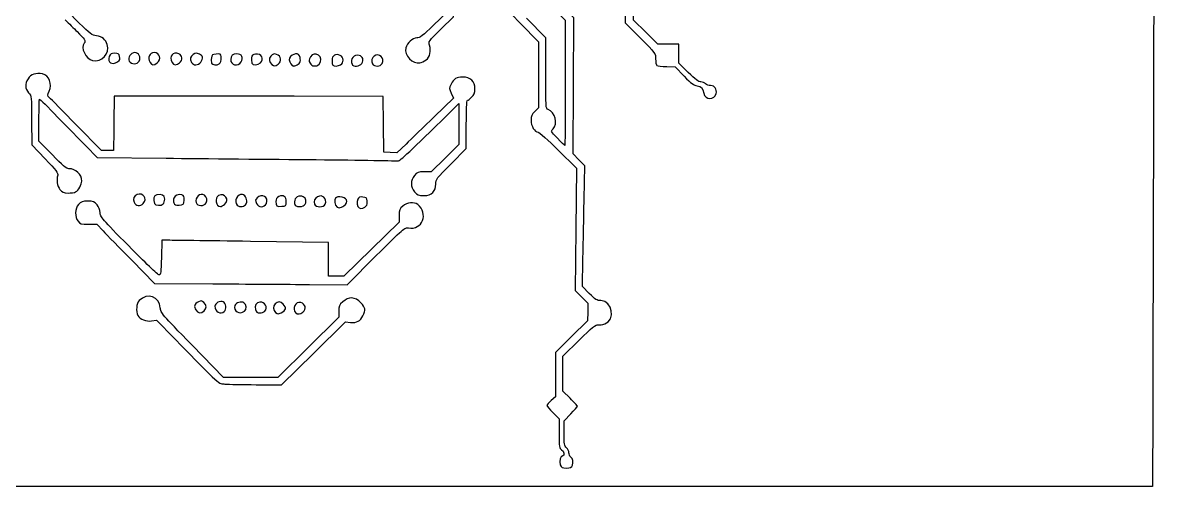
# Model space of a CAD drawing. Header units: millimetres. Extents: x 0.4 to 40.2, y 255.9 to 285.8.
# Drawn here: x 14.99 to 40.14, y 255.91 to 266.22 of the extents above; entities that cross this region are included whole.
import ezdxf

# ---------------------------------------------------------------- set-up
doc = ezdxf.new("R2010")
doc.units = ezdxf.units.MM
doc.layers.add('Layer_1', color=7, linetype='CONTINUOUS')

msp = doc.modelspace()

# ---------------------------------------------------------------- linework, layer by layer
at = {"layer": 'Layer_1', "color": 7}
for points in [[(24.818102, 269.343726), (24.987147, 269.351826), (25.446973, 268.889368), (25.906801, 268.42691), (25.922371, 267.904088), (25.937941, 267.381267), (26.49244, 266.826923), (27.046939, 266.272579), (27.046939, 264.879393)], [(27.467141, 262.291225), (27.480741, 263.036979), (27.352052, 263.167648), (27.223362, 263.298317), (27.231762, 264.810505), (27.240162, 266.322691), (26.661788, 266.908019), (26.083412, 267.493347), (26.092812, 267.987972), (26.102212, 268.482599), (25.678837, 268.905973)], [(28.310559, 267.181969), (28.376949, 267.151719), (28.376949, 266.682509), (28.376949, 266.213298), (28.71624, 265.874821)], [(16.242659, 266.207145), (15.972511, 266.477672), (15.972511, 266.907522)], [(24.414066, 266.862713), (24.414066, 266.441258), (24.122276, 266.158322)], [(24.282236, 266.068684), (24.563314, 266.34272), (24.572314, 266.826974)], [(29.782214, 265.107392), (29.571263, 265.31715), (29.571263, 265.528148), (29.571263, 265.739144), (29.337888, 265.739144), (29.104512, 265.739144), (28.835737, 266.005304), (28.566961, 266.271462), (28.566961, 266.703224)], [(25.536396, 266.592093), (25.650194, 266.609153), (26.050028, 266.199635), (26.449863, 265.790119), (26.449863, 265.056805), (26.449863, 264.323491), (26.368433, 264.242061)], [(26.612635, 265.091239), (26.612635, 265.878298), (26.185893, 266.311823)], [(29.302187, 265.238788), (29.493104, 265.231188), (29.692064, 265.025669)], [(18.02939, 264.5854), (17.019146, 264.585605), (17.017746, 264.422745)], [(23.508299, 263.518771), (23.300206, 263.32058), (23.15817, 263.32878), (23.016134, 263.33698), (23.008834, 263.95449), (23.001534, 264.572), (21.020584, 264.5786)], [(24.451608, 264.189877), (24.685379, 264.41843), (24.685379, 263.961941), (24.685379, 263.505451), (24.375158, 263.20262), (24.064936, 262.89979), (23.913409, 262.90129)], [(24.51227, 264.64619), (24.56129, 264.537479), (24.138841, 264.12722)], [(15.185698, 264.038821), (15.186136, 263.499874), (15.484859, 263.190641)], [(15.645837, 263.275948), (15.348265, 263.58131), (15.348177, 264.049531)], [(17.010146, 263.818807), (17.003846, 263.377729), (16.871304, 263.377729), (16.738761, 263.377729), (16.185936, 263.937694)], [(24.509029, 263.079097), (24.84832, 263.417573), (24.84832, 263.954061)], [(16.39428, 263.470619), (16.639746, 263.220995), (18.172166, 263.204445)], [(26.892103, 263.384437), (27.297703, 262.984074), (27.282963, 261.623976), (27.268223, 260.263879), (27.409441, 260.124416), (27.550659, 259.984952), (27.545859, 259.788057), (27.541059, 259.591162), (27.185492, 259.239641), (26.829925, 258.888119), (26.829925, 258.394225), (26.829925, 257.90033), (26.734925, 257.81692)], [(40.106736, 257.602925), (40.102836, 255.913255), (34.68772, 255.913255), (14.733779, 255.913338), (0.387355, 255.913338), (0.399088, 261.932269)], [(23.355445, 261.926677), (23.355445, 261.78336), (22.739815, 261.1826), (22.124189, 260.581889), (21.952661, 260.581889), (21.781132, 260.581889), (21.781132, 260.95777), (21.781132, 261.33365), (20.050747, 261.35602)], [(16.450005, 261.736049), (16.631928, 261.736661), (16.775949, 261.58679)], [(18.198217, 261.38051), (18.076073, 261.38261), (18.068573, 260.995819)], [(17.416608, 260.928162), (17.913245, 260.419404), (19.216123, 260.412404)], [(21.360443, 260.398474), (22.201885, 260.391474), (22.839719, 261.031114)], [(27.582351, 260.195684), (27.427321, 260.352349), (27.440431, 260.94891)], [(22.012153, 259.80406), (22.011845, 259.672633), (21.333263, 259.000809), (20.654681, 258.328985), (20.052081, 258.330785), (19.449481, 258.332585), (18.7506, 259.049496)], [(17.852762, 259.589123), (17.960556, 259.606363), (18.352542, 259.205149)], [(21.447861, 258.866123), (22.159606, 259.565642), (22.271698, 259.554952)], [(27.1555, 257.869706), (26.99264, 258.029064), (26.99264, 258.417411), (26.99264, 258.805757), (27.357074, 259.16251)], [(20.179676, 258.171301), (20.736113, 258.166501), (21.447861, 258.866123)], [(26.775641, 257.549602), (26.911358, 257.413885), (26.911358, 257.085243)], [(27.019783, 257.094005), (27.019783, 257.370628), (27.169071, 257.522319)], [(27.206762, 256.380453), (27.206613, 256.380455)]]:
    msp.add_lwpolyline(points, dxfattribs=at)
for points in [[(17.097158, 265.346969)], [(17.575762, 265.362609)], [(17.975026, 265.31997)], [(18.474296, 265.322653)], [(18.943123, 265.338099)], [(19.355848, 265.298536)], [(19.841691, 265.343789)], [(20.272708, 265.320383)], [(20.663766, 265.293888)], [(21.087207, 265.277032)], [(21.575678, 265.293219)], [(22.054324, 265.278649)], [(22.523035, 265.306591)], [(22.977277, 265.308292)], [(23.954083, 265.387289)], [(26.876345, 263.645369)], [(24.103146, 262.445288)], [(17.66698, 262.198874)], [(18.11136, 262.188803)], [(18.572941, 262.269275)], [(19.065753, 262.208589)], [(19.475031, 262.178717)], [(19.955826, 262.192987)], [(20.402717, 262.198996)], [(20.844683, 262.234665)], [(21.265956, 262.184361)], [(21.713278, 262.183383)], [(22.127962, 262.144121)], [(22.623653, 262.143923)], [(19.01718, 259.812559)], [(19.468517, 259.800204)], [(19.919212, 259.803105)], [(20.364254, 259.800207)], [(20.73107, 259.771675)], [(21.21577, 259.78542)]]:
    msp.add_lwpolyline(points, close=True, dxfattribs=at)
for points in [[(40.143546, 274.486051), (40.132166, 268.279399), (40.120136, 262.321786), (40.116806, 261.246911)], [(15.934055, 266.277499), (16.007455, 266.201769), (16.126462, 266.083755), (16.198511, 266.015247)], [(16.624772, 265.921601), (16.527052, 265.934711), (16.478437, 265.971041), (16.242659, 266.207145)], [(16.198511, 266.015247), (16.35653, 265.864993), (16.396458, 265.799351), (16.355031, 265.757924)], [(24.122276, 266.158322), (23.881463, 265.924815), (23.815961, 265.875336), (23.747347, 265.875108)], [(24.029548, 265.713209), (24.001878, 265.792569), (24.008318, 265.801629), (24.282236, 266.068684)], [(16.355031, 265.757924), (16.264261, 265.667154), (16.389301, 265.406342), (16.539392, 265.373376)], [(16.539392, 265.373376), (16.741536, 265.328976), (16.93159, 265.533597), (16.867782, 265.726936)], [(16.867782, 265.726936), (16.828282, 265.846628), (16.756794, 265.903893), (16.624772, 265.921601)], [(23.747347, 265.875108), (23.651117, 265.8748), (23.532267, 265.766254), (23.504336, 265.653199)], [(23.954048, 265.387363), (24.039078, 265.447903), (24.072201, 265.590868), (24.029548, 265.713209)], [(28.71624, 265.874821), (29.054518, 265.537355), (29.055531, 265.535963), (29.055531, 265.408608)], [(16.911678, 265.462603), (16.864978, 265.329823), (16.970548, 265.264011), (17.097158, 265.346969)], [(17.029754, 265.535623), (16.953914, 265.535623), (16.932754, 265.522533), (16.911678, 265.462603)], [(17.141751, 265.462323), (17.125321, 265.523763), (17.107201, 265.535623), (17.029754, 265.535623)], [(17.097161, 265.346963), (17.149151, 265.381033), (17.157631, 265.402963), (17.141751, 265.462323)], [(17.48013, 265.549192), (17.38721, 265.549192), (17.314219, 265.438711), (17.355804, 265.361009)], [(17.57576, 265.362623), (17.62075, 265.446683), (17.56816, 265.549192), (17.48013, 265.549192)], [(17.913211, 265.549151), (17.803651, 265.549151), (17.758388, 265.443783), (17.819161, 265.33022)], [(17.975031, 265.319973), (18.080803, 265.394063), (18.038971, 265.549151), (17.913211, 265.549151)], [(18.459509, 265.525416), (18.328436, 265.585136), (18.235377, 265.465466), (18.307743, 265.330253)], [(18.474299, 265.322673), (18.545429, 265.387043), (18.537949, 265.48968), (18.459509, 265.525416)], [(18.778462, 265.508826), (18.708482, 265.462976), (18.698142, 265.412306), (18.742042, 265.330299)], [(18.914179, 265.518626), (18.855999, 265.545136), (18.831189, 265.543336), (18.778462, 265.508826)], [(18.943119, 265.338083), (19.004269, 265.425383), (18.995239, 265.481692), (18.914179, 265.518626)], [(19.180139, 265.431545), (19.175339, 265.389235), (19.177939, 265.337315), (19.186039, 265.316186)], [(19.290736, 265.516905), (19.201546, 265.509505), (19.187858, 265.498955), (19.180139, 265.431545)], [(19.39574, 265.462615), (19.39294, 265.518025), (19.38068, 265.524345), (19.290736, 265.516905)], [(19.35588, 265.298533), (19.38981, 265.320203), (19.40074, 265.365183), (19.39574, 265.462615)], [(19.74986, 265.522045), (19.66033, 265.522045), (19.60967, 265.477905), (19.60967, 265.399899)], [(19.84169, 265.343793), (19.9004, 265.433393), (19.85472, 265.522045), (19.74986, 265.522045)], [(20.075868, 265.431542), (20.071068, 265.389222), (20.073668, 265.337312), (20.081768, 265.316183)], [(20.164768, 265.517592), (20.099668, 265.510192), (20.083028, 265.494072), (20.075868, 265.431542)], [(20.272741, 265.320413), (20.359911, 265.407583), (20.291751, 265.532043), (20.164768, 265.517592)], [(20.503917, 265.472619), (20.450547, 265.406709), (20.459067, 265.339987), (20.527947, 265.284488)], [(20.631488, 265.507379), (20.565188, 265.530569), (20.546778, 265.525549), (20.503917, 265.472619)], [(20.663768, 265.293903), (20.752068, 265.355753), (20.734598, 265.471321), (20.631488, 265.507379)], [(21.140361, 265.479059), (21.103061, 265.576249), (20.912547, 265.498659), (20.912547, 265.386279)], [(21.087211, 265.277033), (21.157311, 265.303683), (21.177791, 265.381519), (21.140361, 265.479059)], [(21.384301, 265.452905), (21.345671, 265.393945), (21.344261, 265.374045), (21.374701, 265.317189)], [(21.565818, 265.493895), (21.482628, 265.538415), (21.432986, 265.527205), (21.384301, 265.452905)], [(21.575618, 265.293213), (21.634588, 265.352173), (21.629298, 265.459896), (21.565818, 265.493895)], [(22.045749, 265.486812), (21.943887, 265.533222), (21.862532, 265.484912), (21.862532, 265.378097)], [(22.054349, 265.278653), (22.129969, 265.319123), (22.124549, 265.450925), (22.045749, 265.486812)], [(22.465843, 265.485562), (22.347533, 265.515252), (22.261583, 265.408762), (22.307429, 265.289291)], [(22.523033, 265.306593), (22.576023, 265.382253), (22.549733, 265.464505), (22.465843, 265.485562)], [(22.797025, 265.474089), (22.748005, 265.440519), (22.729845, 265.358014), (22.759345, 265.302892)], [(22.977273, 265.308293), (23.040733, 265.426874), (22.907313, 265.549605), (22.797025, 265.474089)], [(23.504336, 265.653199), (23.464546, 265.492145), (23.656571, 265.287183), (23.815258, 265.321329)], [(17.355804, 265.361009), (17.397164, 265.283719), (17.534071, 265.284719), (17.575762, 265.362609)], [(17.819161, 265.33022), (17.853161, 265.26669), (17.895021, 265.26394), (17.975026, 265.31997)], [(18.307743, 265.330253), (18.342193, 265.265883), (18.408226, 265.262883), (18.474296, 265.322653)], [(18.742042, 265.330299), (18.780162, 265.259079), (18.890771, 265.263379), (18.943123, 265.338099)], [(19.186039, 265.316186), (19.201639, 265.275546), (19.30331, 265.264976), (19.355848, 265.298536)], [(19.60967, 265.399899), (19.60967, 265.270345), (19.768414, 265.231959), (19.841691, 265.343789)], [(20.081768, 265.316183), (20.101528, 265.264693), (20.219604, 265.267313), (20.272708, 265.320383)], [(20.527947, 265.284488), (20.581677, 265.241188), (20.589267, 265.241718), (20.663766, 265.293888)], [(20.912547, 265.386279), (20.912547, 265.343179), (20.977497, 265.250562), (21.007717, 265.250562)], [(21.007717, 265.250562), (21.013117, 265.250562), (21.048917, 265.262472), (21.087207, 265.277032)], [(21.374701, 265.317189), (21.415861, 265.240279), (21.511352, 265.228889), (21.575678, 265.293219)], [(21.862532, 265.378097), (21.862532, 265.327857), (21.870632, 265.278607), (21.880632, 265.268649)], [(21.880632, 265.268649), (21.907552, 265.241729), (21.99471, 265.246749), (22.054324, 265.278649)], [(22.307429, 265.289291), (22.330389, 265.229461), (22.477268, 265.241251), (22.523035, 265.306591)], [(22.759345, 265.302892), (22.798775, 265.229212), (22.936784, 265.232632), (22.977277, 265.308292)], [(23.815258, 265.321329), (23.851668, 265.329129), (23.914138, 265.358839), (23.954083, 265.387289)], [(29.055531, 265.408608), (29.055531, 265.338358), (29.068071, 265.273121), (29.083401, 265.263648)], [(29.083401, 265.263648), (29.098731, 265.254148), (29.197183, 265.242988), (29.302187, 265.238788)], [(15.105468, 264.968272), (15.031358, 264.848361), (15.034898, 264.756458), (15.117388, 264.658413)], [(15.425425, 265.075089), (15.282597, 265.106459), (15.167027, 265.067889), (15.105468, 264.968272)], [(15.575896, 264.691828), (15.649766, 264.847493), (15.573096, 265.042645), (15.425425, 265.075089)], [(24.767165, 265.005405), (24.625671, 265.004405), (24.576442, 264.973935), (24.51067, 264.846656)], [(25.03832, 264.746012), (25.03832, 264.914323), (24.94182, 265.006637), (24.767165, 265.005405)], [(26.666215, 264.287175), (26.614495, 264.303595), (26.612635, 264.331485), (26.612635, 265.091239)], [(29.692064, 265.025669), (29.847498, 264.86511), (29.910374, 264.81824), (29.979476, 264.811422)], [(30.063895, 264.897667), (30.012005, 264.897667), (29.937015, 264.953497), (29.782214, 265.107392)], [(15.581896, 264.547109), (15.533246, 264.594089), (15.532946, 264.601329), (15.575896, 264.691828)], [(24.51067, 264.846656), (24.46541, 264.759076), (24.46549, 264.749956), (24.51227, 264.64619)], [(24.9665, 264.557108), (25.0237, 264.610118), (25.03832, 264.648578), (25.03832, 264.746012)], [(27.046939, 264.879393), (27.046939, 264.113139), (27.043139, 263.486205), (27.038639, 263.486205)], [(29.979476, 264.811422), (30.072266, 264.802222), (30.1005, 264.770502), (30.126832, 264.645661)], [(30.168406, 264.856957), (30.149816, 264.879347), (30.102786, 264.897667), (30.063895, 264.897667)], [(30.279347, 264.816237), (30.236917, 264.816237), (30.186987, 264.834557), (30.168406, 264.856957)], [(30.401111, 264.638061), (30.425501, 264.735241), (30.370151, 264.816237), (30.279347, 264.816237)], [(15.117388, 264.658413), (15.184748, 264.578363), (15.185248, 264.573793), (15.185698, 264.038821)], [(15.348177, 264.049531), (15.348128, 264.307054), (15.353577, 264.517754), (15.360187, 264.517754)], [(15.360187, 264.517754), (15.366887, 264.517754), (15.547005, 264.338314), (15.76055, 264.118998)], [(16.185936, 263.937694), (15.881882, 264.245675), (15.610063, 264.519912), (15.581896, 264.547109)], [(17.017746, 264.422745), (17.017002, 264.333175), (17.013546, 264.061401), (17.010146, 263.818807)], [(21.020584, 264.5786), (19.931061, 264.5822), (18.585023, 264.5853), (18.02939, 264.5854)], [(24.84832, 263.954061), (24.84832, 264.249129), (24.85875, 264.490548), (24.8715, 264.490548)], [(24.8715, 264.490548), (24.88425, 264.490548), (24.927, 264.520498), (24.9665, 264.557108)], [(30.126832, 264.645661), (30.157902, 264.498369), (30.364611, 264.492663), (30.401111, 264.638061)], [(23.335258, 263.142405), (23.356518, 263.129545), (23.618568, 263.375431), (24.451608, 264.189877)], [(26.368433, 264.242061), (26.303273, 264.176901), (26.287003, 264.137372), (26.287003, 264.044235)], [(26.776063, 263.853169), (26.889557, 263.95588), (26.817893, 264.239035), (26.666215, 264.287175)], [(15.76055, 264.118998), (15.974095, 263.899682), (16.259274, 263.607911), (16.39428, 263.470619)], [(24.138841, 264.12722), (23.906494, 263.901578), (23.622751, 263.627776), (23.508299, 263.518771)], [(26.287003, 264.044235), (26.287003, 263.917596), (26.366853, 263.784802), (26.443009, 263.784802)], [(26.443009, 263.784802), (26.466929, 263.784802), (26.669024, 263.604637), (26.892103, 263.384437)], [(26.876298, 263.645388), (26.724535, 263.802283), (26.723107, 263.805244), (26.776063, 263.853169)], [(27.038639, 263.486205), (27.034039, 263.486205), (26.961019, 263.557825), (26.876345, 263.645369)], [(15.484859, 263.190641), (15.729292, 262.937608), (15.780267, 262.871013), (15.765343, 262.824206)], [(16.013532, 262.970587), (15.959922, 262.970587), (15.873343, 263.042487), (15.645837, 263.275948)], [(18.172166, 263.204445), (19.014997, 263.195345), (20.516848, 263.180465), (21.509615, 263.171385)], [(21.509615, 263.171385), (22.50238, 263.162285), (23.32392, 263.149255), (23.335258, 263.142405)], [(16.298104, 262.696528), (16.298104, 262.843542), (16.166185, 262.970587), (16.013532, 262.970587)], [(24.169738, 262.628817), (24.169738, 262.735777), (24.184438, 262.755281), (24.509029, 263.079097)], [(15.765343, 262.824206), (15.732023, 262.719707), (15.752943, 262.588409), (15.815543, 262.509079)], [(16.16389, 262.455669), (16.22532, 262.488539), (16.298104, 262.619164), (16.298104, 262.696528)], [(23.695314, 262.82133), (23.604034, 262.709677), (23.604724, 262.566719), (23.697114, 262.456978)], [(23.913409, 262.90129), (23.777087, 262.90259), (23.755204, 262.89459), (23.695314, 262.82133)], [(15.815543, 262.509079), (15.866123, 262.444989), (15.898723, 262.430449), (15.994526, 262.429219)], [(15.994526, 262.429219), (16.058956, 262.428387), (16.135169, 262.440299), (16.16389, 262.455669)], [(17.666984, 262.198875), (17.766104, 262.297995), (17.658984, 262.452901), (17.531544, 262.394815)], [(18.143929, 262.295539), (18.143929, 262.379389), (18.073839, 262.416057), (17.965538, 262.388879)], [(18.525439, 262.386463), (18.447349, 262.411253), (18.366917, 262.380263), (18.347066, 262.317693)], [(19.02807, 262.379742), (18.93624, 262.442622), (18.809791, 262.332892), (18.840178, 262.216689)], [(19.475037, 262.178715), (19.594874, 262.275755), (19.475781, 262.446908), (19.339261, 262.373846)], [(19.871615, 262.395792), (19.762242, 262.416852), (19.67149, 262.240902), (19.750815, 262.161577)], [(20.402723, 262.198985), (20.464613, 262.334824), (20.298851, 262.435709), (20.197597, 262.323826)], [(21.713274, 262.183365), (21.752924, 262.308309), (21.650144, 262.406861), (21.541061, 262.348483)], [(23.697114, 262.456978), (23.758184, 262.384398), (23.785004, 262.373468), (23.901985, 262.373468)], [(23.901985, 262.373468), (24.012672, 262.373468), (24.048409, 262.386228), (24.103146, 262.445288)], [(24.103178, 262.445193), (24.151438, 262.497263), (24.169738, 262.547762), (24.169738, 262.628817)], [(16.228006, 262.175036), (16.145346, 262.078946), (16.139596, 261.902533), (16.215896, 261.803329)], [(16.434154, 262.251196), (16.313712, 262.251196), (16.284106, 262.240256), (16.228006, 262.175036)], [(16.639944, 262.169766), (16.582644, 262.241386), (16.557844, 262.251196), (16.434154, 262.251196)], [(16.705784, 261.993335), (16.705353, 262.052095), (16.680244, 262.119398), (16.639944, 262.169766)], [(17.531544, 262.394815), (17.451674, 262.358425), (17.432814, 262.309645), (17.465434, 262.223844)], [(17.465434, 262.223844), (17.495504, 262.144764), (17.599934, 262.131824), (17.66698, 262.198874)], [(17.965538, 262.388879), (17.898708, 262.372109), (17.878918, 262.296109), (17.916118, 262.199163)], [(17.916118, 262.199163), (17.935588, 262.148443), (18.064172, 262.141613), (18.11136, 262.188803)], [(18.111359, 262.188795), (18.129269, 262.206705), (18.143929, 262.254745), (18.143929, 262.295539)], [(18.347066, 262.317693), (18.337866, 262.288603), (18.338266, 262.239693), (18.347985, 262.209007)], [(18.347985, 262.209007), (18.362325, 262.163807), (18.384575, 262.154797), (18.465173, 262.161507)], [(18.465173, 262.161507), (18.558333, 262.169307), (18.565181, 262.176107), (18.572941, 262.269275)], [(18.572939, 262.269275), (18.579639, 262.349875), (18.570639, 262.372118), (18.525439, 262.386463)], [(18.840178, 262.216689), (18.861308, 262.135889), (19.023729, 262.130019), (19.065753, 262.208589)], [(19.06575, 262.208545), (19.09525, 262.263665), (19.07709, 262.346174), (19.02807, 262.379742)], [(19.339261, 262.373846), (19.245571, 262.323706), (19.279061, 262.129007), (19.381371, 262.129007)], [(19.381371, 262.129007), (19.399121, 262.129007), (19.441271, 262.151377), (19.475031, 262.178717)], [(19.750815, 262.161577), (19.807735, 262.104657), (19.923675, 262.122417), (19.955826, 262.192987)], [(19.955825, 262.192985), (19.991385, 262.271035), (19.945495, 262.381564), (19.871615, 262.395792)], [(20.197597, 262.323826), (20.158057, 262.280136), (20.155717, 262.260306), (20.183007, 262.200396)], [(20.183007, 262.200396), (20.228317, 262.100956), (20.357671, 262.100119), (20.402717, 262.198996)], [(20.683936, 262.352096), (20.632526, 262.328676), (20.613966, 262.299666), (20.613966, 262.24273)], [(20.613966, 262.24273), (20.613966, 262.140887), (20.633896, 262.124881), (20.748713, 262.134545)], [(20.844688, 262.234665), (20.844688, 262.351581), (20.782508, 262.397007), (20.683936, 262.352096)], [(20.748713, 262.134545), (20.838123, 262.142045), (20.844683, 262.148915), (20.844683, 262.234665)], [(21.192168, 262.358696), (21.093608, 262.383426), (21.007019, 262.297496), (21.031644, 262.199381)], [(21.031644, 262.199381), (21.046364, 262.140731), (21.064824, 262.129051), (21.142824, 262.129051)], [(21.142824, 262.129051), (21.209154, 262.129051), (21.244964, 262.145141), (21.265956, 262.184361)], [(21.265958, 262.184365), (21.307708, 262.262375), (21.275858, 262.3377), (21.192168, 262.358696)], [(21.541061, 262.348483), (21.476671, 262.314023), (21.454551, 262.260403), (21.474011, 262.185983)], [(21.474011, 262.185983), (21.495141, 262.105183), (21.687795, 262.103083), (21.713278, 262.183383)], [(21.928633, 262.28083), (21.908083, 262.19898), (21.957853, 262.101871), (22.020343, 262.101871)], [(22.034085, 262.34616), (21.962645, 262.34616), (21.941785, 262.33324), (21.928633, 262.28083)], [(22.127955, 262.144125), (22.243479, 262.225045), (22.187205, 262.34616), (22.034085, 262.34616)], [(22.432874, 262.292475), (22.401474, 262.233815), (22.419674, 262.128484), (22.466384, 262.098453)], [(22.549736, 262.341005), (22.484526, 262.347305), (22.455846, 262.335405), (22.432874, 262.292475)], [(22.644896, 262.256345), (22.637596, 262.319975), (22.621816, 262.334015), (22.549736, 262.341005)], [(22.623646, 262.14392), (22.640136, 262.1638), (22.649706, 262.21439), (22.644896, 262.256345)], [(23.767004, 262.176604), (23.693904, 262.235754), (23.530993, 262.217704), (23.438955, 262.140264)], [(23.561484, 261.65517), (23.869442, 261.59833), (24.017483, 261.973929), (23.767004, 262.176604)], [(27.440431, 260.94891), (27.447631, 261.27702), (27.459661, 261.881061), (27.467141, 262.291225)], [(17.34311, 261.25368), (16.758482, 261.84567), (16.706417, 261.906094), (16.705784, 261.993335)], [(22.020343, 262.101871), (22.046353, 262.101871), (22.094783, 262.120881), (22.127962, 262.144121)], [(22.466384, 262.098453), (22.502374, 262.075313), (22.587021, 262.099753), (22.623653, 262.143923)], [(23.438955, 262.140264), (23.365115, 262.078134), (23.355445, 262.053394), (23.355445, 261.926677)], [(16.215896, 261.803329), (16.262476, 261.742759), (16.287616, 261.735529), (16.450005, 261.736049)], [(22.839719, 261.031114), (23.445702, 261.638686), (23.481781, 261.669881), (23.561484, 261.65517)], [(16.775949, 261.58679), (16.855159, 261.50436), (17.143457, 261.207978), (17.416608, 260.928162)], [(18.020393, 260.609027), (17.998043, 260.609027), (17.693261, 260.899121), (17.34311, 261.25368)], [(20.050747, 261.35602), (19.099035, 261.36832), (18.265397, 261.37934), (18.198217, 261.38051)], [(40.116806, 261.246911), (40.113306, 260.172037), (40.108906, 258.532243), (40.106736, 257.602925)], [(18.068573, 260.995819), (18.062273, 260.673745), (18.054243, 260.609027), (18.020393, 260.609027)], [(19.216123, 260.412404), (19.932706, 260.408504), (20.89765, 260.402304), (21.360443, 260.398474)], [(18.045986, 259.877965), (18.033066, 260.129304), (17.758688, 260.223721), (17.575001, 260.040035)], [(27.835287, 260.03902), (27.752057, 260.03902), (27.714143, 260.0625), (27.582351, 260.195684)], [(17.575001, 260.040035), (17.513881, 259.978905), (17.499121, 259.802272), (17.547581, 259.711728)], [(18.89156, 260.012554), (18.80279, 259.965044), (18.785552, 259.908826), (18.83611, 259.831669)], [(19.012265, 259.998594), (18.965105, 260.041274), (18.948745, 260.043164), (18.89156, 260.012554)], [(19.017165, 259.812559), (19.081845, 259.871089), (19.080095, 259.937196), (19.012265, 259.998594)], [(19.444983, 260.012901), (19.378833, 260.048301), (19.2568, 259.984501), (19.2568, 259.914511)], [(19.2568, 259.914511), (19.2568, 259.79166), (19.388739, 259.720426), (19.468517, 259.800204)], [(19.468523, 259.800209), (19.521853, 259.853539), (19.507943, 259.979208), (19.444983, 260.012901)], [(19.704981, 259.931476), (19.664611, 259.804294), (19.805437, 259.719909), (19.919212, 259.803105)], [(19.905666, 259.992816), (19.844466, 260.031156), (19.725032, 259.994616), (19.704981, 259.931476)], [(19.919206, 259.803109), (19.976636, 259.845099), (19.968916, 259.953186), (19.905666, 259.992816)], [(20.258588, 260.007225), (20.178998, 259.995415), (20.140439, 259.928095), (20.162628, 259.839697)], [(20.364252, 259.800209), (20.446072, 259.882029), (20.373452, 260.024266), (20.258588, 260.007225)], [(20.602341, 259.969269), (20.545901, 259.912829), (20.548181, 259.823071), (20.607141, 259.778275)], [(20.776834, 259.957639), (20.711484, 260.022989), (20.659525, 260.026459), (20.602341, 259.969269)], [(20.731114, 259.771699), (20.842644, 259.830409), (20.854765, 259.879704), (20.776834, 259.957639)], [(21.166481, 259.995622), (21.056832, 260.029812), (20.969422, 259.857339), (21.05369, 259.77307)], [(21.215771, 259.785419), (21.298261, 259.860069), (21.274361, 259.961984), (21.166481, 259.995622)], [(22.100793, 260.01442), (22.024253, 259.94603), (22.012413, 259.91792), (22.012153, 259.80406)], [(22.503552, 259.99305), (22.381778, 260.125995), (22.234419, 260.133815), (22.100793, 260.01442)], [(22.550902, 259.703244), (22.614352, 259.836306), (22.607242, 259.879849), (22.503552, 259.99305)], [(27.925707, 259.522182), (28.171864, 259.603422), (28.095655, 260.03902), (27.835287, 260.03902)], [(17.547581, 259.711728), (17.594131, 259.624748), (17.731193, 259.569683), (17.852762, 259.589123)], [(18.7506, 259.049496), (18.081278, 259.736087), (18.051477, 259.771125), (18.045986, 259.877965)], [(18.83611, 259.831669), (18.88534, 259.756529), (18.947964, 259.749919), (19.01718, 259.812559)], [(20.162628, 259.839697), (20.176778, 259.783327), (20.197148, 259.767637), (20.256198, 259.767637)], [(20.256198, 259.767637), (20.297718, 259.767637), (20.346338, 259.782297), (20.364254, 259.800207)], [(20.607141, 259.778275), (20.665771, 259.733765), (20.659631, 259.734095), (20.73107, 259.771675)], [(21.05369, 259.77307), (21.09883, 259.72793), (21.157156, 259.73237), (21.21577, 259.78542)], [(22.271698, 259.554952), (22.413179, 259.541462), (22.494298, 259.584542), (22.550902, 259.703244)], [(27.357074, 259.16251), (27.639147, 259.438638), (27.733824, 259.516042), (27.776002, 259.505012)], [(27.776002, 259.505012), (27.805972, 259.497212), (27.873342, 259.504909), (27.925707, 259.522182)], [(18.352542, 259.205149), (19.4106, 258.122182), (19.327568, 258.197004), (19.483545, 258.185981)], [(19.483545, 258.185981), (19.560375, 258.180581), (19.873636, 258.173941), (20.179676, 258.171301)], [(26.734925, 257.81692), (26.682675, 257.77104), (26.639925, 257.72267), (26.639925, 257.709413)], [(26.639925, 257.709413), (26.639925, 257.696163), (26.700995, 257.624243), (26.775641, 257.549602)], [(27.318359, 257.692178), (27.318359, 257.702178), (27.245069, 257.782058), (27.1555, 257.869706)], [(27.169071, 257.522319), (27.251181, 257.605749), (27.318359, 257.682186), (27.318359, 257.692178)], [(26.911358, 257.085243), (26.911358, 256.784381), (26.915958, 256.754145), (26.965648, 256.727547)], [(27.074073, 256.768255), (27.026553, 256.811265), (27.019783, 256.851855), (27.019783, 257.094005)], [(26.965648, 256.727547), (27.021298, 256.697767), (27.042038, 256.591831), (26.992208, 256.591831)], [(27.128363, 256.658798), (27.128363, 256.691978), (27.103933, 256.741238), (27.074073, 256.768255)], [(27.166143, 256.567118), (27.145363, 256.584368), (27.128363, 256.625618), (27.128363, 256.658798)], [(26.992208, 256.591831), (26.939848, 256.591831), (26.906218, 256.473168), (26.936218, 256.394273)], [(26.936218, 256.394273), (26.960418, 256.330623), (26.979548, 256.320393), (27.074425, 256.320393)], [(27.074425, 256.320393), (27.163285, 256.320393), (27.188834, 256.331993), (27.206762, 256.380453)], [(27.206613, 256.380455), (27.233253, 256.452475), (27.217673, 256.52435), (27.166143, 256.567118)]]:
    msp.add_open_spline(points, degree=3, dxfattribs=at)

doc.saveas('drawing.dxf')
